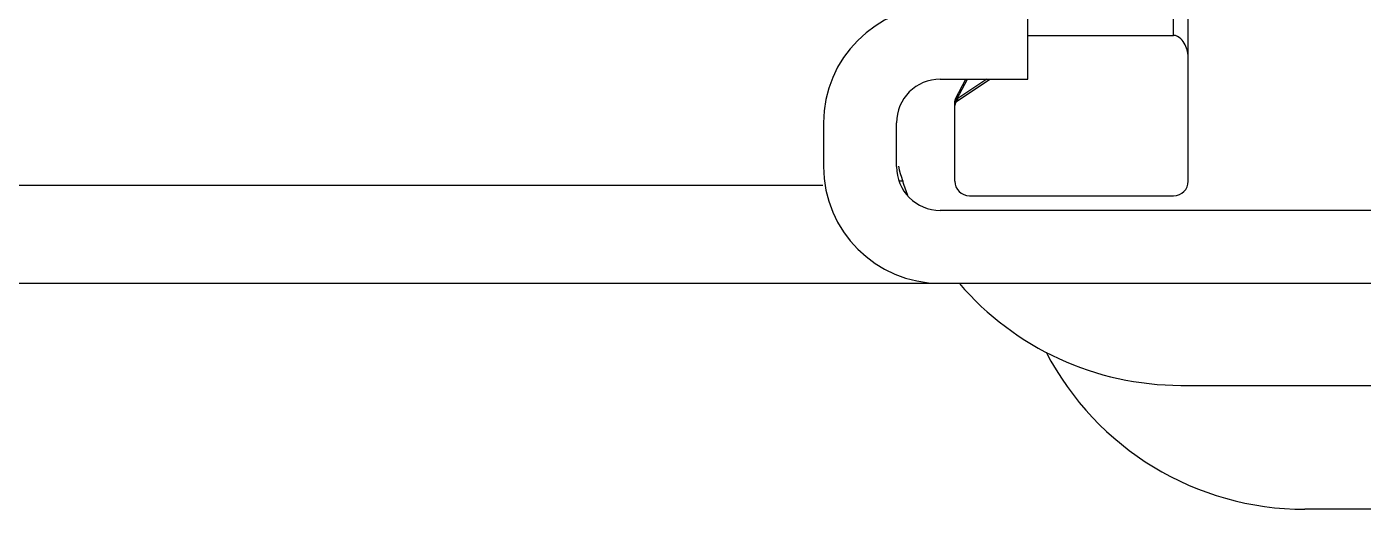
# Model space of a CAD drawing. Extents: x 4995099 to 5303443, y 4627657 to 4889583.
# Drawn here: x 5068758.8 to 5069227.2, y 4728548.8 to 4728718 of the extents above; entities that cross this region are included whole.
import ezdxf

# ---------------------------------------------------------------- set-up
doc = ezdxf.new("R2010")
doc.units = 0
doc.header["$LTSCALE"] = 1000
doc.header["$MEASUREMENT"] = 0
doc.layers.get('0').update_dxf_attribs({"color": 4, "linetype": 'CONTINUOUS'})

msp = doc.modelspace()

# ---------------------------------------------------------------- linework, layer by layer
for p, q in [((5069160.72, 4728714.94), (5069160.72, 4728811.83)), ((5069165.83, 4728663.83), (5069165.83, 4728808.28)), ((5069109.61, 4728699.6), (5069109.61, 4728725.16)), ((5069109.61, 4728714.94), (5069160.72, 4728714.94)), ((5069078.94, 4728699.6), (5069109.61, 4728699.6)), ((5069084.23, 4728692.66), (5069087.9, 4728699.6)), ((5069084.75, 4728692.61), (5069088.44, 4728699.6)), ((5069084.96, 4728692.03), (5069096.32, 4728699.6)), ((5069095.28, 4728699.61), (5069085.04, 4728692.82)), ((5069084.05, 4728690.34), (5069084.05, 4728691.94)), ((5069084.05, 4728663.83), (5069084.05, 4728690.33)), ((5069084.42, 4728691.76), (5069084.23, 4728691.21)), ((5069084.37, 4728692.34), (5069084.56, 4728692.43)), ((5069084.75, 4728692.61), (5069084.62, 4728692.45)), ((5069084.86, 4728692.3), (5069084.75, 4728692.61)), ((5069038.05, 4728684.27), (5069038.05, 4728668.94)), ((5069063.61, 4728668.94), (5069063.61, 4728684.27)), ((5069037.74, 4728662.37), (5068611.49, 4728662.37)), ((5069066.07, 4728663.83), (5069064.55, 4728663.83)), ((5069089.16, 4728658.72), (5069160.72, 4728658.72)), ((5069416.27, 4728653.61), (5069078.94, 4728653.61)), ((5069415.62, 4728628.06), (5068174.35, 4728627.82)), ((5069163.27, 4728592.27), (5069593.01, 4728592.27)), ((5069492.93, 4728548.83), (5069206.72, 4728548.83))]:
    msp.add_line(p, q)
for centre, radius, start, end in [((5069078.94, 4728684.27), 40.89, 90, 180), ((5069078.94, 4728684.27), 15.33, 90, 180), ((5069086.1, 4728690.33), 2.04, 123.6901, 180), ((5069061.89, 4728698.92), 23.64, 342.3685, 343.3734), ((5069144.3, 4728674.33), 62.37, 163.1105, 163.3846), ((5069084.91, 4728691.44), 1.04, 106.0364, 109.7696), ((5069087.03, 4728689.82), 3.6, 123.5501, 129.2239), ((5069078.94, 4728668.94), 40.89, 180, 270), ((5069078.94, 4728668.94), 15.33, 180, 270), ((5069163.27, 4728694.49), 102.22, 194.375, 200.3315), ((5069089.16, 4728663.83), 5.11, 180, 270), ((5069160.72, 4728663.83), 5.11, 270, 0), ((5069163.27, 4728694.49), 102.22, 220.5827, 270), ((5069206.72, 4728651.05), 102.22, 207.4589, 270)]:
    msp.add_arc(centre, radius, start, end)
for points, knots in [([(5069165.83, 4728706.83), (5069165.83, 4728707.64), (5069165.64, 4728709.29), (5069164.82, 4728711.71), (5069163.41, 4728713.96), (5069161.64, 4728714.94), (5069160.72, 4728714.94)], [0, 0, 0, 0, 0.235531, 0.478205, 0.731471, 1, 1, 1, 1]), ([(5069084.05, 4728691.94), (5069084.05, 4728692.06), (5069084.18, 4728692.22), (5069084.32, 4728692.31), (5069084.37, 4728692.34)], [0, 0, 0, 0, 0.684585, 1, 1, 1, 1]), ([(5069084.07, 4728692.19), (5069084.07, 4728692.15), (5069084.08, 4728692.08), (5069084.11, 4728692.01), (5069084.12, 4728691.97)], [0, 0, 0, 0, 0.483166, 1, 1, 1, 1]), ([(5069084.07, 4728692.19), (5069084.07, 4728692.15), (5069084.08, 4728692.08), (5069084.11, 4728692.01), (5069084.12, 4728691.97)], [0, 0, 0, 0, 0.483166, 1, 1, 1, 1]), ([(5069084.07, 4728692.19), (5069084.07, 4728692.15), (5069084.08, 4728692.08), (5069084.11, 4728692.01), (5069084.12, 4728691.97)], [0, 0, 0, 0, 0.483166, 1, 1, 1, 1]), ([(5069084.07, 4728692.19), (5069084.07, 4728692.15), (5069084.08, 4728692.08), (5069084.11, 4728692.01), (5069084.12, 4728691.97)], [0, 0, 0, 0, 0.483166, 1, 1, 1, 1]), ([(5069084.23, 4728692.66), (5069084.26, 4728692.68), (5069084.41, 4728692.51), (5069084.53, 4728692.5), (5069084.62, 4728692.45)], [0, 0, 0, 0, 0.259642, 1, 1, 1, 1]), ([(5069084.8, 4728691.91), (5069084.87, 4728691.97), (5069084.89, 4728692.13), (5069084.87, 4728692.26), (5069084.86, 4728692.3)], [0, 0, 0, 0, 0.67298, 1, 1, 1, 1]), ([(5069085.08, 4728692.2), (5069085.09, 4728692.24), (5069085.13, 4728692.45), (5069085.09, 4728692.66), (5069085.04, 4728692.82)], [0, 0, 0, 0, 0.200998, 1, 1, 1, 1])]:
    msp.add_open_spline(points, degree=3, knots=knots)
msp.add_open_spline([(5069084.23, 4728692.66), (5069084.15, 4728692.51), (5069084.07, 4728692.35), (5069084.07, 4728692.19)], degree=3)

doc.saveas('drawing.dxf')
